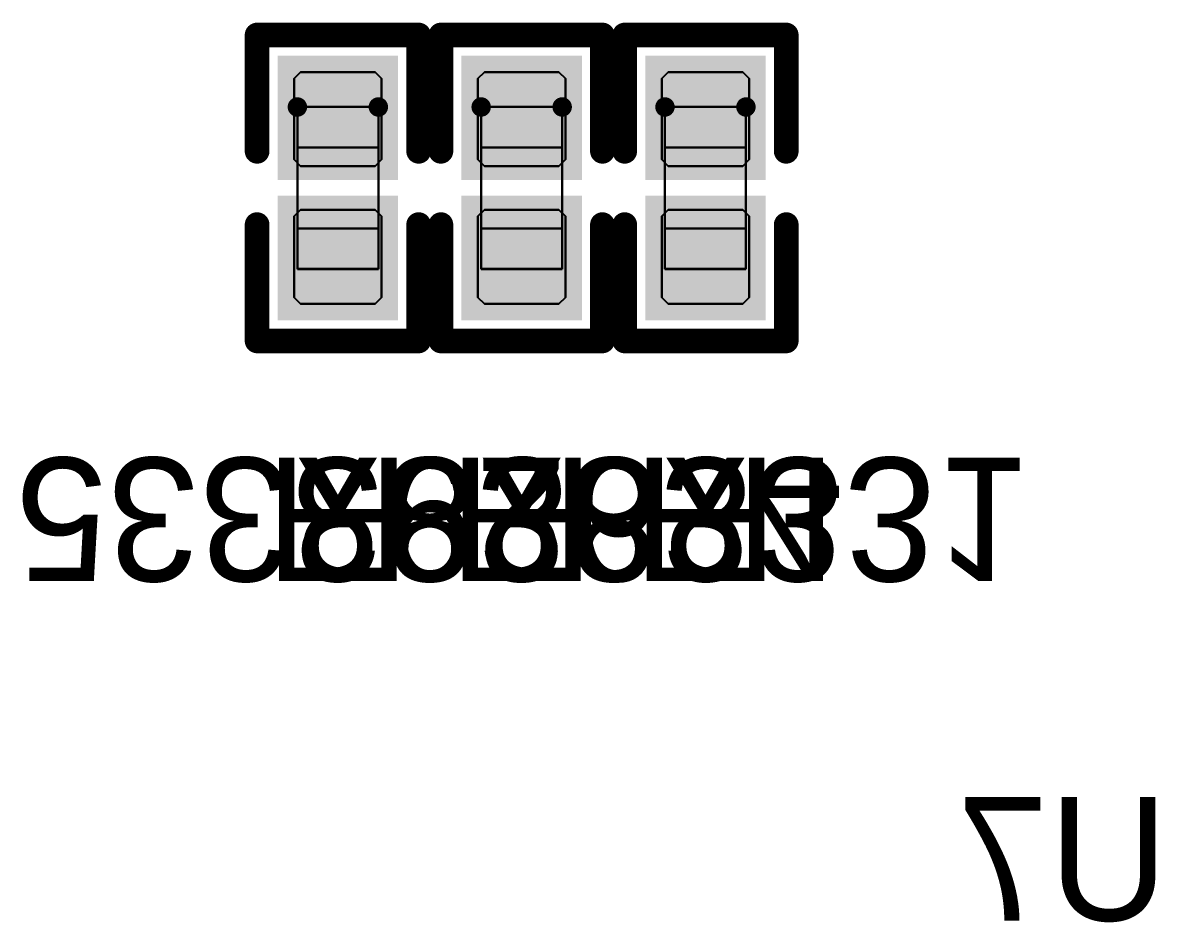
# Model space of a CAD drawing. Header units: millimetres. Extents: x 892 to 1144, y 1011 to 1123.
# Drawn here: x 925.38 to 932.37, y 1052.32 to 1057.88 of the extents above; entities that cross this region are included whole.
import ezdxf

# ---------------------------------------------------------------- set-up
doc = ezdxf.new("R2010")
doc.units = ezdxf.units.MM
for name, color, linetype in [('BottomLayer', 5, 'Continuous'), ('BottomOverlay', 54, 'Continuous'), ('BottomPaste', 16, 'Continuous'), ('BottomSolder', 6, 'Continuous'), ('Mechanical4', 56, 'Continuous'), ('Mechanical5', 56, 'Continuous'), ('Mechanical6', 56, 'Continuous'), ('TopLayer', 1, 'Continuous'), ('TopOverlay', 2, 'Continuous'), ('TopPaste', 8, 'Continuous'), ('TopSolder', 216, 'Continuous')]:
    doc.layers.add(name, color=color, linetype=linetype)

msp = doc.modelspace()

# ---------------------------------------------------------------- linework, layer by layer
at = {"layer": 'BottomLayer'}
for points in [[(927.05499628, 1057.5734627), (927.05499628, 1057.0078047), (927.5950002799999, 1057.5734627), (927.5950002799999, 1057.0078047)], [(928.18949744, 1057.5734627), (928.18949744, 1057.0078047), (928.7295014399999, 1057.5734627), (928.7295014399999, 1057.0078047)], [(929.3239986, 1057.5734627), (929.3239986, 1057.0078047), (929.8640025999999, 1057.5734627), (929.8640025999999, 1057.0078047)], [(927.05499628, 1056.7078307), (927.05499628, 1056.1421727), (927.5950002799999, 1056.7078307), (927.5950002799999, 1056.1421727)], [(928.18949744, 1056.7078307), (928.18949744, 1056.1421727), (928.7295014399999, 1056.7078307), (928.7295014399999, 1056.1421727)], [(929.3239986, 1056.7078307), (929.3239986, 1056.1421727), (929.8640025999999, 1056.7078307), (929.8640025999999, 1056.1421727)]]:
    msp.add_solid(points, dxfattribs=at)
at = {"layer": 'BottomOverlay', "const_width": 0.1524}
for points in [[(926.8263962799999, 1057.8020627), (927.8236002799999, 1057.8020627)], [(926.8263962799999, 1057.0840301), (926.8263962799999, 1057.8020627)], [(927.8236002799999, 1057.0840301), (927.8236002799999, 1057.8020627)], [(927.9608974399999, 1057.8020627), (928.95810144, 1057.8020627)], [(927.9608974399999, 1057.0840301), (927.9608974399999, 1057.8020627)], [(928.95810144, 1057.0840301), (928.95810144, 1057.8020627)], [(929.0953986, 1057.8020627), (930.0926026, 1057.8020627)], [(929.0953986, 1057.0840301), (929.0953986, 1057.8020627)], [(930.0926026, 1057.0840301), (930.0926026, 1057.8020627)], [(926.8263962799999, 1055.9135727), (926.8263962799999, 1056.6316053)], [(927.8236002799999, 1055.9135727), (927.8236002799999, 1056.6316053)], [(927.9608974399999, 1055.9135727), (927.9608974399999, 1056.6316053)], [(928.95810144, 1055.9135727), (928.95810144, 1056.6316053)], [(929.0953986, 1055.9135727), (929.0953986, 1056.6316053)], [(930.0926026, 1055.9135727), (930.0926026, 1056.6316053)], [(926.8263962799999, 1055.9135727), (927.8236002799999, 1055.9135727)], [(927.9608974399999, 1055.9135727), (928.95810144, 1055.9135727)], [(929.0953986, 1055.9135727), (930.0926026, 1055.9135727)]]:
    msp.add_lwpolyline(points, dxfattribs=at)
at = {"layer": 'BottomOverlay', "const_width": 0.07619999999999999}
for points in [[(926.7882962799999, 1057.8020627, 1), (926.8644962799999, 1057.8020627, 1)], [(926.7882962799999, 1057.8020627, 1), (926.8644962799999, 1057.8020627, 1)], [(927.78550028, 1057.8020627, 1), (927.8617002799999, 1057.8020627, 1)], [(927.78550028, 1057.8020627, 1), (927.8617002799999, 1057.8020627, 1)], [(927.92279744, 1057.8020627, 1), (927.9989974399999, 1057.8020627, 1)], [(927.92279744, 1057.8020627, 1), (927.9989974399999, 1057.8020627, 1)], [(928.92000144, 1057.8020627, 1), (928.9962014399999, 1057.8020627, 1)], [(928.92000144, 1057.8020627, 1), (928.9962014399999, 1057.8020627, 1)], [(929.0572986, 1057.8020627, 1), (929.1334985999999, 1057.8020627, 1)], [(929.0572986, 1057.8020627, 1), (929.1334985999999, 1057.8020627, 1)], [(930.0545026, 1057.8020627, 1), (930.1307026, 1057.8020627, 1)], [(930.0545026, 1057.8020627, 1), (930.1307026, 1057.8020627, 1)], [(926.7882962799999, 1057.0840301, 1), (926.8644962799999, 1057.0840301, 1)], [(927.78550028, 1057.0840301, 1), (927.8617002799999, 1057.0840301, 1)], [(927.92279744, 1057.0840301, 1), (927.9989974399999, 1057.0840301, 1)], [(928.92000144, 1057.0840301, 1), (928.9962014399999, 1057.0840301, 1)], [(929.0572986, 1057.0840301, 1), (929.1334985999999, 1057.0840301, 1)], [(930.0545026, 1057.0840301, 1), (930.1307026, 1057.0840301, 1)], [(926.7882962799999, 1056.6316053, 1), (926.8644962799999, 1056.6316053, 1)], [(927.78550028, 1056.6316053, 1), (927.8617002799999, 1056.6316053, 1)], [(927.92279744, 1056.6316053, 1), (927.9989974399999, 1056.6316053, 1)], [(928.92000144, 1056.6316053, 1), (928.9962014399999, 1056.6316053, 1)], [(929.0572986, 1056.6316053, 1), (929.1334985999999, 1056.6316053, 1)], [(930.0545026, 1056.6316053, 1), (930.1307026, 1056.6316053, 1)], [(926.7882962799999, 1055.9135727, 1), (926.8644962799999, 1055.9135727, 1)], [(926.7882962799999, 1055.9135727, 1), (926.8644962799999, 1055.9135727, 1)], [(927.78550028, 1055.9135727, 1), (927.8617002799999, 1055.9135727, 1)], [(927.78550028, 1055.9135727, 1), (927.8617002799999, 1055.9135727, 1)], [(927.92279744, 1055.9135727, 1), (927.9989974399999, 1055.9135727, 1)], [(927.92279744, 1055.9135727, 1), (927.9989974399999, 1055.9135727, 1)], [(928.92000144, 1055.9135727, 1), (928.9962014399999, 1055.9135727, 1)], [(928.92000144, 1055.9135727, 1), (928.9962014399999, 1055.9135727, 1)], [(929.0572986, 1055.9135727, 1), (929.1334985999999, 1055.9135727, 1)], [(929.0572986, 1055.9135727, 1), (929.1334985999999, 1055.9135727, 1)], [(930.0545026, 1055.9135727, 1), (930.1307026, 1055.9135727, 1)], [(930.0545026, 1055.9135727, 1), (930.1307026, 1055.9135727, 1)]]:
    msp.add_lwpolyline(points, format="xyb", close=True, dxfattribs=at)
at = {"layer": 'BottomPaste'}
for p, q in [((927.05499628, 1057.5334577), (927.0950012799999, 1057.5734627)), ((927.05499628, 1057.0328237), (927.05499628, 1057.5334577)), ((927.0950012799999, 1057.5734627), (927.55499528, 1057.5734627)), ((927.55499528, 1057.5734627), (927.5950002799999, 1057.5334577)), ((927.5950002799999, 1057.5334577), (927.5950002799999, 1057.0328237)), ((928.18949744, 1057.5334577), (928.2295024399999, 1057.5734627)), ((928.18949744, 1057.0328237), (928.18949744, 1057.5334577)), ((928.2295024399999, 1057.5734627), (928.68949644, 1057.5734627)), ((928.68949644, 1057.5734627), (928.7295014399999, 1057.5334577)), ((928.7295014399999, 1057.5334577), (928.7295014399999, 1057.0328237)), ((929.3239986, 1057.5334577), (929.3640035999999, 1057.5734627)), ((929.3239986, 1057.0328237), (929.3239986, 1057.5334577)), ((929.3640035999999, 1057.5734627), (929.8239976, 1057.5734627)), ((929.8239976, 1057.5734627), (929.8640025999999, 1057.5334577)), ((929.8640025999999, 1057.5334577), (929.8640025999999, 1057.0328237)), ((927.0950012799999, 1056.9928187), (927.05499628, 1057.0328237)), ((927.5950002799999, 1057.0328237), (927.55499528, 1056.9928187)), ((928.2295024399999, 1056.9928187), (928.18949744, 1057.0328237)), ((928.7295014399999, 1057.0328237), (928.68949644, 1056.9928187)), ((929.3640035999999, 1056.9928187), (929.3239986, 1057.0328237)), ((929.8640025999999, 1057.0328237), (929.8239976, 1056.9928187)), ((927.55499528, 1056.9928187), (927.0950012799999, 1056.9928187)), ((928.68949644, 1056.9928187), (928.2295024399999, 1056.9928187)), ((929.8239976, 1056.9928187), (929.3640035999999, 1056.9928187)), ((927.0950012799999, 1056.7228167), (927.05499628, 1056.6828117)), ((927.05499628, 1056.6828117), (927.05499628, 1056.1821777)), ((927.55499528, 1056.7228167), (927.0950012799999, 1056.7228167)), ((927.5950002799999, 1056.6828117), (927.55499528, 1056.7228167)), ((927.5950002799999, 1056.1821777), (927.5950002799999, 1056.6828117)), ((928.2295024399999, 1056.7228167), (928.18949744, 1056.6828117)), ((928.18949744, 1056.6828117), (928.18949744, 1056.1821777)), ((928.68949644, 1056.7228167), (928.2295024399999, 1056.7228167)), ((928.7295014399999, 1056.6828117), (928.68949644, 1056.7228167)), ((928.7295014399999, 1056.1821777), (928.7295014399999, 1056.6828117)), ((929.3640035999999, 1056.7228167), (929.3239986, 1056.6828117)), ((929.3239986, 1056.6828117), (929.3239986, 1056.1821777)), ((929.8239976, 1056.7228167), (929.3640035999999, 1056.7228167)), ((929.8640025999999, 1056.6828117), (929.8239976, 1056.7228167)), ((929.8640025999999, 1056.1821777), (929.8640025999999, 1056.6828117)), ((927.05499628, 1056.1821777), (927.0950012799999, 1056.1421727)), ((927.55499528, 1056.1421727), (927.5950002799999, 1056.1821777)), ((928.18949744, 1056.1821777), (928.2295024399999, 1056.1421727)), ((928.68949644, 1056.1421727), (928.7295014399999, 1056.1821777)), ((929.3239986, 1056.1821777), (929.3640035999999, 1056.1421727)), ((929.8239976, 1056.1421727), (929.8640025999999, 1056.1821777)), ((927.0950012799999, 1056.1421727), (927.55499528, 1056.1421727)), ((928.2295024399999, 1056.1421727), (928.68949644, 1056.1421727)), ((929.3640035999999, 1056.1421727), (929.8239976, 1056.1421727))]:
    msp.add_line(p, q, dxfattribs=at)
for points in [[(927.05499628, 1057.5734627), (927.05499628, 1057.0078047), (927.5950002799999, 1057.5734627), (927.5950002799999, 1057.0078047)], [(928.18949744, 1057.5734627), (928.18949744, 1057.0078047), (928.7295014399999, 1057.5734627), (928.7295014399999, 1057.0078047)], [(929.3239986, 1057.5734627), (929.3239986, 1057.0078047), (929.8640025999999, 1057.5734627), (929.8640025999999, 1057.0078047)], [(927.05499628, 1056.7078307), (927.05499628, 1056.1421727), (927.5950002799999, 1056.7078307), (927.5950002799999, 1056.1421727)], [(928.18949744, 1056.7078307), (928.18949744, 1056.1421727), (928.7295014399999, 1056.7078307), (928.7295014399999, 1056.1421727)], [(929.3239986, 1056.7078307), (929.3239986, 1056.1421727), (929.8640025999999, 1056.7078307), (929.8640025999999, 1056.1421727)]]:
    msp.add_solid(points, dxfattribs=at)
at = {"layer": 'BottomSolder'}
for points in [[(926.95339628, 1057.6750627), (926.95339628, 1056.9062047), (927.69660028, 1057.6750627), (927.69660028, 1056.9062047)], [(928.0878974399999, 1057.6750627), (928.0878974399999, 1056.9062047), (928.83110144, 1057.6750627), (928.83110144, 1056.9062047)], [(929.2223985999999, 1057.6750627), (929.2223985999999, 1056.9062047), (929.9656025999999, 1057.6750627), (929.9656025999999, 1056.9062047)], [(926.95339628, 1056.8094307), (926.95339628, 1056.0405727), (927.69660028, 1056.8094307), (927.69660028, 1056.0405727)], [(928.0878974399999, 1056.8094307), (928.0878974399999, 1056.0405727), (928.83110144, 1056.8094307), (928.83110144, 1056.0405727)], [(929.2223985999999, 1056.8094307), (929.2223985999999, 1056.0405727), (929.9656025999999, 1056.8094307), (929.9656025999999, 1056.0405727)]]:
    msp.add_solid(points, dxfattribs=at)
at = {"layer": 'Mechanical4'}
for p, q in [((927.07480828, 1056.3576917), (927.07480828, 1057.3576897)), ((927.07480828, 1057.3576897), (927.57493428, 1057.3576897)), ((927.5751882799999, 1057.3576897), (927.07506228, 1057.3576897)), ((927.07506228, 1057.3576897), (927.07506228, 1056.3576917)), ((927.57493428, 1057.3576897), (927.57493428, 1056.3576917)), ((927.5751882799999, 1056.3576917), (927.5751882799999, 1057.3576897)), ((928.20930944, 1056.3576917), (928.20930944, 1057.3576897)), ((928.20930944, 1057.3576897), (928.70943544, 1057.3576897)), ((928.7096894399999, 1057.3576897), (928.2095634399999, 1057.3576897)), ((928.2095634399999, 1057.3576897), (928.2095634399999, 1056.3576917)), ((928.70943544, 1057.3576897), (928.70943544, 1056.3576917)), ((928.7096894399999, 1056.3576917), (928.7096894399999, 1057.3576897)), ((929.3438106, 1056.3576917), (929.3438106, 1057.3576897)), ((929.3438106, 1057.3576897), (929.8439365999999, 1057.3576897)), ((929.8441905999999, 1057.3576897), (929.3440645999999, 1057.3576897)), ((929.3440645999999, 1057.3576897), (929.3440645999999, 1056.3576917)), ((929.8439365999999, 1057.3576897), (929.8439365999999, 1056.3576917)), ((929.8441905999999, 1056.3576917), (929.8441905999999, 1057.3576897)), ((927.57493428, 1056.3576917), (927.07480828, 1056.3576917)), ((927.07506228, 1056.3576917), (927.5751882799999, 1056.3576917)), ((928.70943544, 1056.3576917), (928.20930944, 1056.3576917)), ((928.2095634399999, 1056.3576917), (928.7096894399999, 1056.3576917)), ((929.8439365999999, 1056.3576917), (929.3438106, 1056.3576917)), ((929.3440645999999, 1056.3576917), (929.8441905999999, 1056.3576917))]:
    msp.add_line(p, q, dxfattribs=at)
at = {"layer": 'Mechanical5'}
for p, q in [((927.57501048, 1057.3578167), (927.0749860799999, 1057.3578167)), ((927.0749860799999, 1057.3578167), (927.0749860799999, 1057.1078299)), ((927.0749860799999, 1057.1078299), (927.0749860799999, 1057.3578167)), ((927.0749860799999, 1057.3578167), (927.57501048, 1057.3578167)), ((927.57501048, 1057.1078299), (927.57501048, 1057.3578167)), ((927.57501048, 1057.3578167), (927.57501048, 1057.1078299)), ((928.70951164, 1057.3578167), (928.2094872399999, 1057.3578167)), ((928.2094872399999, 1057.3578167), (928.2094872399999, 1057.1078299)), ((928.2094872399999, 1057.1078299), (928.2094872399999, 1057.3578167)), ((928.2094872399999, 1057.3578167), (928.70951164, 1057.3578167)), ((928.70951164, 1057.1078299), (928.70951164, 1057.3578167)), ((928.70951164, 1057.3578167), (928.70951164, 1057.1078299)), ((929.8440128, 1057.3578167), (929.3439884, 1057.3578167)), ((929.3439884, 1057.3578167), (929.3439884, 1057.1078299)), ((929.3439884, 1057.1078299), (929.3439884, 1057.3578167)), ((929.3439884, 1057.3578167), (929.8440128, 1057.3578167)), ((929.8440128, 1057.1078299), (929.8440128, 1057.3578167)), ((929.8440128, 1057.3578167), (929.8440128, 1057.1078299)), ((927.0749860799999, 1057.1078299), (927.57501048, 1057.1078299)), ((927.57501048, 1057.1078299), (927.0749860799999, 1057.1078299)), ((928.2094872399999, 1057.1078299), (928.70951164, 1057.1078299)), ((928.70951164, 1057.1078299), (928.2094872399999, 1057.1078299)), ((929.3439884, 1057.1078299), (929.8440128, 1057.1078299)), ((929.8440128, 1057.1078299), (929.3439884, 1057.1078299)), ((927.0749860799999, 1056.3568281), (927.0749860799999, 1056.6068149)), ((927.0749860799999, 1056.6068149), (927.57501048, 1056.6068149)), ((927.0749860799999, 1056.6068149), (927.0749860799999, 1056.3568281)), ((927.57501048, 1056.6068149), (927.0749860799999, 1056.6068149)), ((927.57501048, 1056.6068149), (927.57501048, 1056.3568281)), ((927.57501048, 1056.3568281), (927.57501048, 1056.6068149)), ((928.2094872399999, 1056.3568281), (928.2094872399999, 1056.6068149)), ((928.2094872399999, 1056.6068149), (928.70951164, 1056.6068149)), ((928.2094872399999, 1056.6068149), (928.2094872399999, 1056.3568281)), ((928.70951164, 1056.6068149), (928.2094872399999, 1056.6068149)), ((928.70951164, 1056.6068149), (928.70951164, 1056.3568281)), ((928.70951164, 1056.3568281), (928.70951164, 1056.6068149)), ((929.3439884, 1056.3568281), (929.3439884, 1056.6068149)), ((929.3439884, 1056.6068149), (929.8440128, 1056.6068149)), ((929.3439884, 1056.6068149), (929.3439884, 1056.3568281)), ((929.8440128, 1056.6068149), (929.3439884, 1056.6068149)), ((929.8440128, 1056.6068149), (929.8440128, 1056.3568281)), ((929.8440128, 1056.3568281), (929.8440128, 1056.6068149)), ((927.57501048, 1056.3568281), (927.0749860799999, 1056.3568281)), ((927.0749860799999, 1056.3568281), (927.57501048, 1056.3568281)), ((928.70951164, 1056.3568281), (928.2094872399999, 1056.3568281)), ((928.2094872399999, 1056.3568281), (928.70951164, 1056.3568281)), ((929.8440128, 1056.3568281), (929.3439884, 1056.3568281)), ((929.3439884, 1056.3568281), (929.8440128, 1056.3568281))]:
    msp.add_line(p, q, dxfattribs=at)
at = {"layer": 'Mechanical6'}
for points, const_width in [([(927.1050342799999, 1057.3576897, 1), (927.04509028, 1057.3576897, 1)], 0.05999479999999999), ([(927.03009158, 1057.3576897, 1), (927.0600889799999, 1057.3576897, 1)], 0.0299974), ([(927.09003558, 1057.3576897, 1), (927.1200329799999, 1057.3576897, 1)], 0.0299974), ([(927.6049062799999, 1057.3576897, 1), (927.5449622799999, 1057.3576897, 1)], 0.05999479999999999), ([(927.52996358, 1057.3576897, 1), (927.5599609799999, 1057.3576897, 1)], 0.0299974), ([(927.5899075799999, 1057.3576897, 1), (927.61990498, 1057.3576897, 1)], 0.0299974), ([(928.2395354399999, 1057.3576897, 1), (928.17959144, 1057.3576897, 1)], 0.05999479999999999), ([(928.16459274, 1057.3576897, 1), (928.19459014, 1057.3576897, 1)], 0.0299974), ([(928.22453674, 1057.3576897, 1), (928.2545341399999, 1057.3576897, 1)], 0.0299974), ([(928.7394074399999, 1057.3576897, 1), (928.67946344, 1057.3576897, 1)], 0.05999479999999999), ([(928.66446474, 1057.3576897, 1), (928.6944621399999, 1057.3576897, 1)], 0.0299974), ([(928.72440874, 1057.3576897, 1), (928.7544061399999, 1057.3576897, 1)], 0.0299974), ([(929.3740366, 1057.3576897, 1), (929.3140926, 1057.3576897, 1)], 0.05999479999999999), ([(929.2990939, 1057.3576897, 1), (929.3290913, 1057.3576897, 1)], 0.0299974), ([(929.3590379, 1057.3576897, 1), (929.3890352999999, 1057.3576897, 1)], 0.0299974), ([(929.8739085999999, 1057.3576897, 1), (929.8139646, 1057.3576897, 1)], 0.05999479999999999), ([(929.7989659, 1057.3576897, 1), (929.8289632999999, 1057.3576897, 1)], 0.0299974), ([(929.8589099, 1057.3576897, 1), (929.8889072999999, 1057.3576897, 1)], 0.0299974)]:
    msp.add_lwpolyline(points, format="xyb", close=True, dxfattribs=dict(at, const_width=const_width))
at = {"layer": 'TopLayer'}
for points in [[(927.05499628, 1057.5734627), (927.05499628, 1057.0078047), (927.5950002799999, 1057.5734627), (927.5950002799999, 1057.0078047)], [(928.18949744, 1057.5734627), (928.18949744, 1057.0078047), (928.7295014399999, 1057.5734627), (928.7295014399999, 1057.0078047)], [(929.3239986, 1057.5734627), (929.3239986, 1057.0078047), (929.8640025999999, 1057.5734627), (929.8640025999999, 1057.0078047)], [(927.05499628, 1056.7078307), (927.05499628, 1056.1421727), (927.5950002799999, 1056.7078307), (927.5950002799999, 1056.1421727)], [(928.18949744, 1056.7078307), (928.18949744, 1056.1421727), (928.7295014399999, 1056.7078307), (928.7295014399999, 1056.1421727)], [(929.3239986, 1056.7078307), (929.3239986, 1056.1421727), (929.8640025999999, 1056.7078307), (929.8640025999999, 1056.1421727)]]:
    msp.add_solid(points, dxfattribs=at)
at = {"layer": 'TopOverlay', "const_width": 0.1524}
for points in [[(926.8263962799999, 1057.0840301), (926.8263962799999, 1057.8020627)], [(926.8263962799999, 1057.8020627), (927.8236002799999, 1057.8020627)], [(927.8236002799999, 1057.0840301), (927.8236002799999, 1057.8020627)], [(927.9608974399999, 1057.0840301), (927.9608974399999, 1057.8020627)], [(927.9608974399999, 1057.8020627), (928.95810144, 1057.8020627)], [(928.95810144, 1057.0840301), (928.95810144, 1057.8020627)], [(929.0953986, 1057.0840301), (929.0953986, 1057.8020627)], [(929.0953986, 1057.8020627), (930.0926026, 1057.8020627)], [(930.0926026, 1057.0840301), (930.0926026, 1057.8020627)], [(926.8263962799999, 1055.9135727), (926.8263962799999, 1056.6316053)], [(927.8236002799999, 1055.9135727), (927.8236002799999, 1056.6316053)], [(927.9608974399999, 1055.9135727), (927.9608974399999, 1056.6316053)], [(928.95810144, 1055.9135727), (928.95810144, 1056.6316053)], [(929.0953986, 1055.9135727), (929.0953986, 1056.6316053)], [(930.0926026, 1055.9135727), (930.0926026, 1056.6316053)], [(926.8263962799999, 1055.9135727), (927.8236002799999, 1055.9135727)], [(927.9608974399999, 1055.9135727), (928.95810144, 1055.9135727)], [(929.0953986, 1055.9135727), (930.0926026, 1055.9135727)]]:
    msp.add_lwpolyline(points, dxfattribs=at)
at = {"layer": 'TopOverlay', "const_width": 0.07619999999999999}
for points in [[(926.7882962799999, 1057.8020627, 1), (926.8644962799999, 1057.8020627, 1)], [(926.7882962799999, 1057.8020627, 1), (926.8644962799999, 1057.8020627, 1)], [(927.78550028, 1057.8020627, 1), (927.8617002799999, 1057.8020627, 1)], [(927.78550028, 1057.8020627, 1), (927.8617002799999, 1057.8020627, 1)], [(927.92279744, 1057.8020627, 1), (927.9989974399999, 1057.8020627, 1)], [(927.92279744, 1057.8020627, 1), (927.9989974399999, 1057.8020627, 1)], [(928.92000144, 1057.8020627, 1), (928.9962014399999, 1057.8020627, 1)], [(928.92000144, 1057.8020627, 1), (928.9962014399999, 1057.8020627, 1)], [(929.0572986, 1057.8020627, 1), (929.1334985999999, 1057.8020627, 1)], [(929.0572986, 1057.8020627, 1), (929.1334985999999, 1057.8020627, 1)], [(930.0545026, 1057.8020627, 1), (930.1307026, 1057.8020627, 1)], [(930.0545026, 1057.8020627, 1), (930.1307026, 1057.8020627, 1)], [(926.7882962799999, 1057.0840301, 1), (926.8644962799999, 1057.0840301, 1)], [(927.78550028, 1057.0840301, 1), (927.8617002799999, 1057.0840301, 1)], [(927.92279744, 1057.0840301, 1), (927.9989974399999, 1057.0840301, 1)], [(928.92000144, 1057.0840301, 1), (928.9962014399999, 1057.0840301, 1)], [(929.0572986, 1057.0840301, 1), (929.1334985999999, 1057.0840301, 1)], [(930.0545026, 1057.0840301, 1), (930.1307026, 1057.0840301, 1)], [(926.7882962799999, 1056.6316053, 1), (926.8644962799999, 1056.6316053, 1)], [(927.78550028, 1056.6316053, 1), (927.8617002799999, 1056.6316053, 1)], [(927.92279744, 1056.6316053, 1), (927.9989974399999, 1056.6316053, 1)], [(928.92000144, 1056.6316053, 1), (928.9962014399999, 1056.6316053, 1)], [(929.0572986, 1056.6316053, 1), (929.1334985999999, 1056.6316053, 1)], [(930.0545026, 1056.6316053, 1), (930.1307026, 1056.6316053, 1)], [(926.7882962799999, 1055.9135727, 1), (926.8644962799999, 1055.9135727, 1)], [(926.7882962799999, 1055.9135727, 1), (926.8644962799999, 1055.9135727, 1)], [(927.78550028, 1055.9135727, 1), (927.8617002799999, 1055.9135727, 1)], [(927.78550028, 1055.9135727, 1), (927.8617002799999, 1055.9135727, 1)], [(927.92279744, 1055.9135727, 1), (927.9989974399999, 1055.9135727, 1)], [(927.92279744, 1055.9135727, 1), (927.9989974399999, 1055.9135727, 1)], [(928.92000144, 1055.9135727, 1), (928.9962014399999, 1055.9135727, 1)], [(928.92000144, 1055.9135727, 1), (928.9962014399999, 1055.9135727, 1)], [(929.0572986, 1055.9135727, 1), (929.1334985999999, 1055.9135727, 1)], [(929.0572986, 1055.9135727, 1), (929.1334985999999, 1055.9135727, 1)], [(930.0545026, 1055.9135727, 1), (930.1307026, 1055.9135727, 1)], [(930.0545026, 1055.9135727, 1), (930.1307026, 1055.9135727, 1)]]:
    msp.add_lwpolyline(points, format="xyb", close=True, dxfattribs=at)
at = {"layer": 'TopPaste'}
for p, q in [((927.0950012799999, 1057.5734627), (927.05499628, 1057.5334577)), ((927.05499628, 1057.5334577), (927.05499628, 1057.0328237)), ((927.55499528, 1057.5734627), (927.0950012799999, 1057.5734627)), ((927.5950002799999, 1057.5334577), (927.55499528, 1057.5734627)), ((927.5950002799999, 1057.0328237), (927.5950002799999, 1057.5334577)), ((928.2295024399999, 1057.5734627), (928.18949744, 1057.5334577)), ((928.18949744, 1057.5334577), (928.18949744, 1057.0328237)), ((928.68949644, 1057.5734627), (928.2295024399999, 1057.5734627)), ((928.7295014399999, 1057.5334577), (928.68949644, 1057.5734627)), ((928.7295014399999, 1057.0328237), (928.7295014399999, 1057.5334577)), ((929.3640035999999, 1057.5734627), (929.3239986, 1057.5334577)), ((929.3239986, 1057.5334577), (929.3239986, 1057.0328237)), ((929.8239976, 1057.5734627), (929.3640035999999, 1057.5734627)), ((929.8640025999999, 1057.5334577), (929.8239976, 1057.5734627)), ((929.8640025999999, 1057.0328237), (929.8640025999999, 1057.5334577)), ((927.05499628, 1057.0328237), (927.0950012799999, 1056.9928187)), ((927.55499528, 1056.9928187), (927.5950002799999, 1057.0328237)), ((928.18949744, 1057.0328237), (928.2295024399999, 1056.9928187)), ((928.68949644, 1056.9928187), (928.7295014399999, 1057.0328237)), ((929.3239986, 1057.0328237), (929.3640035999999, 1056.9928187)), ((929.8239976, 1056.9928187), (929.8640025999999, 1057.0328237)), ((927.0950012799999, 1056.9928187), (927.55499528, 1056.9928187)), ((928.2295024399999, 1056.9928187), (928.68949644, 1056.9928187)), ((929.3640035999999, 1056.9928187), (929.8239976, 1056.9928187)), ((927.05499628, 1056.6828117), (927.0950012799999, 1056.7228167)), ((927.05499628, 1056.1821777), (927.05499628, 1056.6828117)), ((927.0950012799999, 1056.7228167), (927.55499528, 1056.7228167)), ((927.55499528, 1056.7228167), (927.5950002799999, 1056.6828117)), ((927.5950002799999, 1056.6828117), (927.5950002799999, 1056.1821777)), ((928.18949744, 1056.6828117), (928.2295024399999, 1056.7228167)), ((928.18949744, 1056.1821777), (928.18949744, 1056.6828117)), ((928.2295024399999, 1056.7228167), (928.68949644, 1056.7228167)), ((928.68949644, 1056.7228167), (928.7295014399999, 1056.6828117)), ((928.7295014399999, 1056.6828117), (928.7295014399999, 1056.1821777)), ((929.3239986, 1056.6828117), (929.3640035999999, 1056.7228167)), ((929.3239986, 1056.1821777), (929.3239986, 1056.6828117)), ((929.3640035999999, 1056.7228167), (929.8239976, 1056.7228167)), ((929.8239976, 1056.7228167), (929.8640025999999, 1056.6828117)), ((929.8640025999999, 1056.6828117), (929.8640025999999, 1056.1821777)), ((927.0950012799999, 1056.1421727), (927.05499628, 1056.1821777)), ((927.5950002799999, 1056.1821777), (927.55499528, 1056.1421727)), ((928.2295024399999, 1056.1421727), (928.18949744, 1056.1821777)), ((928.7295014399999, 1056.1821777), (928.68949644, 1056.1421727)), ((929.3640035999999, 1056.1421727), (929.3239986, 1056.1821777)), ((929.8640025999999, 1056.1821777), (929.8239976, 1056.1421727)), ((927.55499528, 1056.1421727), (927.0950012799999, 1056.1421727)), ((928.68949644, 1056.1421727), (928.2295024399999, 1056.1421727)), ((929.8239976, 1056.1421727), (929.3640035999999, 1056.1421727))]:
    msp.add_line(p, q, dxfattribs=at)
for points in [[(927.05499628, 1057.5734627), (927.05499628, 1057.0078047), (927.5950002799999, 1057.5734627), (927.5950002799999, 1057.0078047)], [(928.18949744, 1057.5734627), (928.18949744, 1057.0078047), (928.7295014399999, 1057.5734627), (928.7295014399999, 1057.0078047)], [(929.3239986, 1057.5734627), (929.3239986, 1057.0078047), (929.8640025999999, 1057.5734627), (929.8640025999999, 1057.0078047)], [(927.05499628, 1056.7078307), (927.05499628, 1056.1421727), (927.5950002799999, 1056.7078307), (927.5950002799999, 1056.1421727)], [(928.18949744, 1056.7078307), (928.18949744, 1056.1421727), (928.7295014399999, 1056.7078307), (928.7295014399999, 1056.1421727)], [(929.3239986, 1056.7078307), (929.3239986, 1056.1421727), (929.8640025999999, 1056.7078307), (929.8640025999999, 1056.1421727)]]:
    msp.add_solid(points, dxfattribs=at)
at = {"layer": 'TopSolder'}
for points in [[(926.95339628, 1057.6750627), (926.95339628, 1056.9062047), (927.69660028, 1057.6750627), (927.69660028, 1056.9062047)], [(928.0878974399999, 1057.6750627), (928.0878974399999, 1056.9062047), (928.83110144, 1057.6750627), (928.83110144, 1056.9062047)], [(929.2223985999999, 1057.6750627), (929.2223985999999, 1056.9062047), (929.9656025999999, 1057.6750627), (929.9656025999999, 1056.9062047)], [(926.95339628, 1056.8094307), (926.95339628, 1056.0405727), (927.69660028, 1056.8094307), (927.69660028, 1056.0405727)], [(928.0878974399999, 1056.8094307), (928.0878974399999, 1056.0405727), (928.83110144, 1056.8094307), (928.83110144, 1056.0405727)], [(929.2223985999999, 1056.8094307), (929.2223985999999, 1056.0405727), (929.9656025999999, 1056.8094307), (929.9656025999999, 1056.0405727)]]:
    msp.add_solid(points, dxfattribs=at)

# ---------------------------------------------------------------- texts
at = {"layer": 'BottomOverlay', "text_generation_flag": 2}
for s, p in [('R336', (926.8775976, 1055.19281976)), ('R334', (928.01209876, 1055.19281976)), ('R331', (929.14659992, 1055.19281976))]:
    msp.add_text(s, height=0.762, rotation=180, dxfattribs=at).set_placement(p)
msp.add_text('U7', height=0.762, dxfattribs=at).set_placement((932.44960068, 1052.33540104))
at = {"layer": 'TopOverlay'}
for s, p in [('R335', (927.7723989599999, 1055.19281976)), ('R333', (928.9069001199999, 1055.19281976)), ('R329', (930.04140128, 1055.19281976))]:
    msp.add_text(s, height=0.762, rotation=180, dxfattribs=at).set_placement(p)

doc.saveas('drawing.dxf')
